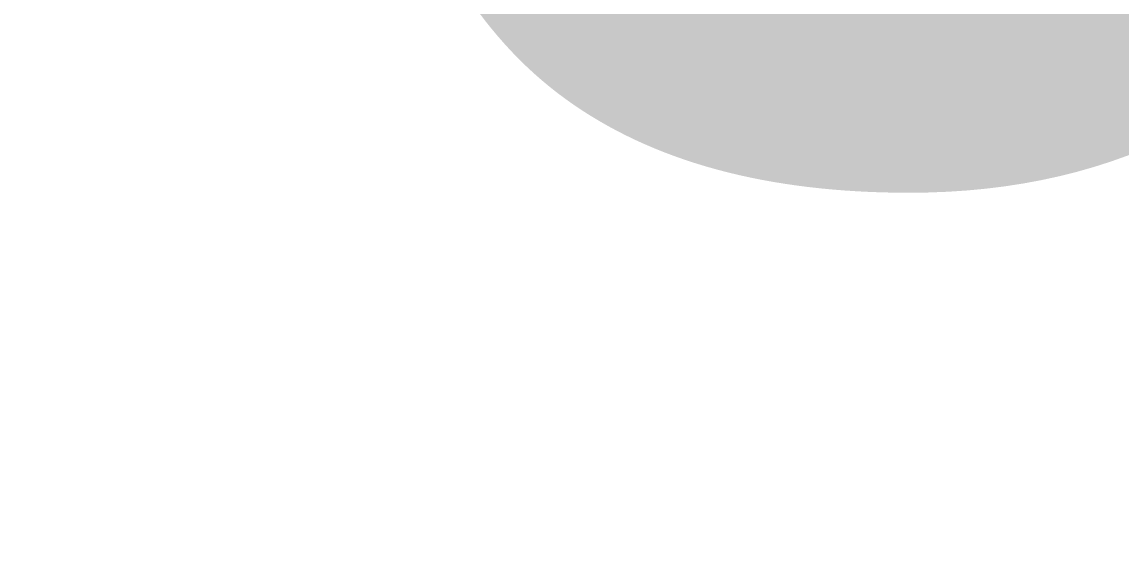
# Model space of a CAD drawing. Header units: millimetres. Extents: x -176651 to 424033, y -469666 to 486614.
# Drawn here: x 104603 to 105335, y 95664 to 96022 of the extents above; entities that cross this region are included whole.
import ezdxf

# ---------------------------------------------------------------- set-up
doc = ezdxf.new("R2010")
doc.units = ezdxf.units.MM
doc.linetypes.add('1625_East Villa$0$DASHED', pattern=[0.75, 0.5, -0.25])
for name, color, linetype in [('1625_East Villa$0$ad-Elevation 10', 8, 'Continuous'), ('1625_East Villa$0$ad-Furniture', 8, 'Continuous'), ('Site Levels$0$ad-Lvl-Plinth', 30, 'Continuous')]:
    doc.layers.add(name, color=color, linetype=linetype)
doc.layers.add('1625_East Villa$0$ad-Landscape', color=8, linetype='Continuous', lineweight=35)
doc.styles.add('Site Levels$0$Sections_The woods Site plan_Entrances$0$Standard', font='arial.ttf')

# ---------------------------------------------------------------- blocks, each defined once
blk = doc.blocks.new('1625_East Villa$0$A$C279134A6')
at = {"layer": '1625_East Villa$0$ad-Landscape', "linetype": 'Continuous'}
for p, q in [((333.14, 760.24), (359.9, 815.03)), ((313.08, 712.49), (317.12, 804.75)), ((185.45, 683.31), (169.64, 750.19)), ((637.12, 613.59), (707.23, 661.45)), ((657.8, 621.49), (724.68, 637.3)), ((542.66, 463.81), (637.12, 613.59)), ((734.74, 473.8), (789.53, 447.04))]:
    blk.add_line(p, q, dxfattribs=at)
for points in [[(431.16, 819.12), (431.03, 819.65), (430.9, 820.18), (430.78, 820.7), (430.69, 821.21), (430.61, 821.7), (430.56, 822.19), (430.53, 822.67), (430.54, 823.13), (430.59, 823.58), (430.68, 824.02), (430.83, 824.46), (431.06, 824.89), (431.36, 825.33), (431.77, 825.78), (432.28, 826.24), (432.91, 826.71), (433.68, 827.21), (434.64, 827.74), (435.84, 828.33), (437.34, 828.97), (439.19, 829.69), (441.45, 830.5), (444.18, 831.41), (447.42, 832.44)], [(431.16, 819.12), (432.34, 818.3), (433.34, 817.65), (434.21, 817.15), (434.94, 816.8), (435.58, 816.56), (436.14, 816.41), (436.64, 816.34), (437.11, 816.33), (437.56, 816.36), (438, 816.44), (438.44, 816.58), (438.88, 816.78), (439.33, 817.08), (439.79, 817.46), (440.27, 817.96), (440.77, 818.57), (441.3, 819.33), (441.87, 820.26), (442.51, 821.42), (443.23, 822.87), (444.07, 824.64), (445.03, 826.8), (446.14, 829.38), (447.42, 832.44)], [(300.11, 802.13), (299.97, 802.67), (299.85, 803.19), (299.73, 803.71), (299.63, 804.22), (299.56, 804.72), (299.51, 805.2), (299.48, 805.68), (299.49, 806.14), (299.53, 806.59), (299.63, 807.03), (299.78, 807.47), (300, 807.9), (300.31, 808.34), (300.72, 808.79), (301.23, 809.25), (301.86, 809.72), (302.63, 810.22), (303.59, 810.76), (304.79, 811.34), (306.29, 811.98), (308.14, 812.7), (310.4, 813.51), (313.12, 814.42), (316.37, 815.45)], [(300.11, 802.13), (301.29, 801.31), (302.29, 800.66), (303.15, 800.16), (303.89, 799.81), (304.53, 799.57), (305.09, 799.42), (305.59, 799.36), (306.05, 799.34), (306.5, 799.37), (306.95, 799.45), (307.39, 799.59), (307.83, 799.8), (308.28, 800.09), (308.74, 800.48), (309.22, 800.97), (309.72, 801.59), (310.24, 802.34), (310.82, 803.27), (311.45, 804.43), (312.18, 805.88), (313.01, 807.65), (313.98, 809.81), (315.09, 812.39), (316.37, 815.45)], [(361.29, 795.78), (361.16, 796.32), (361.03, 796.84), (360.91, 797.36), (360.82, 797.87), (360.74, 798.37), (360.69, 798.85), (360.66, 799.33), (360.67, 799.79), (360.72, 800.24), (360.81, 800.68), (360.96, 801.12), (361.19, 801.55), (361.49, 801.99), (361.9, 802.44), (362.41, 802.9), (363.04, 803.37), (363.81, 803.87), (364.77, 804.41), (365.97, 804.99), (367.47, 805.63), (369.32, 806.35), (371.58, 807.16), (374.31, 808.07), (377.55, 809.1)], [(361.29, 795.78), (362.47, 794.96), (363.47, 794.31), (364.33, 793.81), (365.07, 793.46), (365.71, 793.22), (366.27, 793.07), (366.77, 793.01), (367.24, 792.99), (367.69, 793.02), (368.13, 793.1), (368.57, 793.24), (369.01, 793.45), (369.46, 793.74), (369.92, 794.13), (370.4, 794.62), (370.9, 795.24), (371.43, 795.99), (372, 796.92), (372.64, 798.08), (373.36, 799.53), (374.2, 801.3), (375.16, 803.46), (376.27, 806.04), (377.55, 809.1)], [(497.76, 775.48), (497.62, 776.02), (497.49, 776.54), (497.38, 777.06), (497.28, 777.57), (497.21, 778.07), (497.15, 778.55), (497.13, 779.03), (497.14, 779.49), (497.18, 779.94), (497.28, 780.38), (497.43, 780.82), (497.65, 781.25), (497.96, 781.69), (498.36, 782.14), (498.88, 782.6), (499.51, 783.07), (500.28, 783.57), (501.24, 784.11), (502.44, 784.69), (503.94, 785.33), (505.79, 786.05), (508.05, 786.86), (510.77, 787.78), (514.02, 788.81)], [(497.76, 775.48), (498.94, 774.66), (499.94, 774.01), (500.8, 773.52), (501.54, 773.16), (502.18, 772.92), (502.74, 772.77), (503.24, 772.71), (503.7, 772.69), (504.15, 772.72), (504.6, 772.8), (505.04, 772.94), (505.48, 773.15), (505.93, 773.44), (506.39, 773.83), (506.87, 774.32), (507.37, 774.94), (507.89, 775.69), (508.47, 776.62), (509.1, 777.79), (509.83, 779.23), (510.66, 781), (511.63, 783.16), (512.74, 785.74), (514.02, 788.81)], [(570.36, 752.3), (570.89, 752.43), (571.42, 752.56), (571.94, 752.68), (572.44, 752.77), (572.94, 752.85), (573.43, 752.9), (573.9, 752.93), (574.37, 752.92), (574.82, 752.87), (575.26, 752.78), (575.69, 752.63), (576.13, 752.4), (576.57, 752.1), (577.01, 751.69), (577.47, 751.18), (577.95, 750.55), (578.45, 749.78), (578.98, 748.82), (579.56, 747.62), (580.21, 746.12), (580.93, 744.27), (581.74, 742.01), (582.65, 739.28), (583.68, 736.04)], [(570.36, 752.3), (569.53, 751.12), (568.88, 750.11), (568.39, 749.25), (568.03, 748.52), (567.79, 747.88), (567.65, 747.32), (567.58, 746.82), (567.57, 746.35), (567.6, 745.9), (567.68, 745.46), (567.81, 745.02), (568.02, 744.57), (568.31, 744.13), (568.7, 743.66), (569.2, 743.19), (569.81, 742.69), (570.56, 742.16), (571.5, 741.59), (572.66, 740.95), (574.1, 740.23), (575.88, 739.39), (578.03, 738.43), (580.62, 737.32), (583.68, 736.04)], [(254.35, 734.17), (253.55, 732.32), (252.94, 730.75), (252.51, 729.42), (252.23, 728.3), (252.08, 727.36), (252.04, 726.55), (252.09, 725.84), (252.21, 725.19), (252.38, 724.58), (252.61, 723.99), (252.92, 723.43), (253.34, 722.88), (253.87, 722.34), (254.53, 721.82), (255.35, 721.3)], [(254.35, 734.17), (255.04, 734.52), (255.73, 734.84), (256.41, 735.15), (257.08, 735.43), (257.75, 735.67), (258.4, 735.88), (259.05, 736.05), (259.69, 736.17), (260.32, 736.24), (260.96, 736.24), (261.6, 736.15), (262.26, 735.97), (262.95, 735.67), (263.68, 735.24), (264.46, 734.67), (265.3, 733.94), (266.2, 733.02), (267.19, 731.86), (268.28, 730.41), (269.48, 728.59), (270.81, 726.34), (272.3, 723.61), (273.95, 720.32), (275.78, 716.42)], [(457.88, 740.61), (457.08, 738.75), (456.48, 737.18), (456.04, 735.86), (455.76, 734.74), (455.61, 733.79), (455.58, 732.98), (455.62, 732.28), (455.74, 731.63), (455.91, 731.02), (456.14, 730.43), (456.46, 729.86), (456.87, 729.31), (457.4, 728.77), (458.07, 728.25), (458.89, 727.74), (459.88, 727.23), (461.06, 726.72), (462.48, 726.21), (464.21, 725.69), (466.3, 725.16), (468.79, 724.62), (471.75, 724.06), (475.24, 723.47), (479.31, 722.85)], [(457.88, 740.61), (458.58, 740.95), (459.27, 741.28), (459.94, 741.58), (460.62, 741.86), (461.28, 742.11), (461.94, 742.32), (462.58, 742.49), (463.22, 742.61), (463.86, 742.68), (464.49, 742.67), (465.13, 742.59), (465.8, 742.4), (466.49, 742.11), (467.22, 741.68), (468, 741.11), (468.83, 740.37), (469.74, 739.46), (470.72, 738.3), (471.81, 736.84), (473.01, 735.02), (474.35, 732.78), (475.83, 730.04), (477.48, 726.75), (479.31, 722.85)], [(631.15, 722.27), (630.32, 721.09), (629.67, 720.08), (629.18, 719.22), (628.82, 718.49), (628.58, 717.85), (628.44, 717.29), (628.37, 716.79), (628.36, 716.32), (628.39, 715.87), (628.46, 715.43), (628.6, 714.99), (628.81, 714.54), (629.1, 714.1), (629.49, 713.63), (629.98, 713.16), (630.6, 712.66), (631.35, 712.13), (632.28, 711.56), (633.45, 710.92), (634.89, 710.2), (636.67, 709.36), (638.82, 708.4), (641.4, 707.29), (644.47, 706.01)], [(631.15, 722.27), (631.68, 722.4), (632.2, 722.53), (632.72, 722.65), (633.23, 722.74), (633.73, 722.82), (634.22, 722.87), (634.69, 722.9), (635.15, 722.89), (635.6, 722.84), (636.04, 722.75), (636.48, 722.6), (636.92, 722.37), (637.35, 722.07), (637.8, 721.66), (638.26, 721.15), (638.74, 720.52), (639.24, 719.75), (639.77, 718.79), (640.35, 717.59), (640.99, 716.09), (641.71, 714.24), (642.52, 711.98), (643.44, 709.25), (644.47, 706.01)], [(558.44, 705.13), (556.59, 705.93), (555.02, 706.53), (553.69, 706.97), (552.57, 707.25), (551.63, 707.4), (550.82, 707.44), (550.11, 707.39), (549.46, 707.27), (548.85, 707.1), (548.26, 706.87), (547.69, 706.55), (547.14, 706.14), (546.61, 705.61), (546.08, 704.94), (545.57, 704.12), (545.06, 703.14), (544.55, 701.95), (544.04, 700.53), (543.52, 698.8), (543, 696.72), (542.45, 694.22), (541.89, 691.26), (541.3, 687.77), (540.68, 683.7)], [(558.44, 705.13), (558.78, 704.43), (559.11, 703.75), (559.41, 703.07), (559.69, 702.39), (559.94, 701.73), (560.15, 701.07), (560.32, 700.43), (560.44, 699.79), (560.51, 699.15), (560.51, 698.52), (560.42, 697.88), (560.24, 697.21), (559.94, 696.52), (559.51, 695.79), (558.94, 695.01), (558.2, 694.18), (557.29, 693.27), (556.13, 692.29), (554.68, 691.2), (552.86, 690), (550.61, 688.66), (547.87, 687.18), (544.59, 685.53), (540.68, 683.7)], [(403.22, 695.44), (402.42, 693.59), (401.81, 692.02), (401.38, 690.69), (401.1, 689.57), (400.95, 688.63), (400.91, 687.82), (400.96, 687.11), (401.08, 686.46), (401.25, 685.85), (401.48, 685.26), (401.8, 684.69), (402.21, 684.14), (402.74, 683.61), (403.41, 683.09), (404.23, 682.57), (405.21, 682.06), (406.4, 681.55), (407.82, 681.04), (409.55, 680.53), (411.63, 680), (414.13, 679.45), (417.09, 678.89), (420.58, 678.3), (424.65, 677.69)], [(403.22, 695.44), (403.92, 695.78), (404.6, 696.11), (405.28, 696.42), (405.95, 696.7), (406.62, 696.94), (407.27, 697.15), (407.92, 697.32), (408.56, 697.44), (409.19, 697.51), (409.83, 697.51), (410.47, 697.42), (411.13, 697.24), (411.83, 696.94), (412.56, 696.51), (413.34, 695.94), (414.17, 695.21), (415.08, 694.29), (416.06, 693.13), (417.15, 691.68), (418.35, 689.86), (419.69, 687.61), (421.17, 684.87), (422.82, 681.59), (424.65, 677.69)], [(679.4, 672.59), (678.57, 671.41), (677.92, 670.41), (677.43, 669.54), (677.07, 668.81), (676.83, 668.17), (676.69, 667.61), (676.62, 667.11), (676.61, 666.64), (676.64, 666.19), (676.72, 665.75), (676.85, 665.31), (677.06, 664.87), (677.35, 664.42), (677.74, 663.96), (678.24, 663.48), (678.85, 662.98), (679.6, 662.45), (680.54, 661.88), (681.7, 661.24), (683.14, 660.52), (684.92, 659.68), (687.07, 658.72), (689.66, 657.61), (692.72, 656.33)], [(679.4, 672.59), (679.93, 672.72), (680.46, 672.85), (680.97, 672.97), (681.48, 673.06), (681.98, 673.14), (682.47, 673.19), (682.94, 673.22), (683.41, 673.21), (683.86, 673.16), (684.3, 673.07), (684.73, 672.92), (685.17, 672.69), (685.61, 672.39), (686.05, 671.98), (686.51, 671.47), (686.99, 670.84), (687.49, 670.07), (688.02, 669.11), (688.6, 667.91), (689.25, 666.41), (689.97, 664.56), (690.78, 662.3), (691.69, 659.57), (692.72, 656.33)], [(358.2, 591.72), (320.98, 610.4), (291.74, 627.48), (269.52, 642.02), (253.38, 653.1), (242.35, 659.78), (235.49, 661.13), (231.84, 656.23), (230.45, 644.14)], [(611.57, 603.57), (609.72, 604.37), (608.15, 604.98), (606.82, 605.41), (605.7, 605.69), (604.76, 605.84), (603.95, 605.88), (603.24, 605.83), (602.59, 605.72), (601.98, 605.55), (601.39, 605.31), (600.82, 605), (600.27, 604.58), (599.74, 604.05), (599.22, 603.39), (598.7, 602.57), (598.19, 601.58), (597.68, 600.4), (597.17, 598.97), (596.66, 597.25), (596.13, 595.16), (595.58, 592.67), (595.02, 589.7), (594.43, 586.21), (593.82, 582.15)], [(611.57, 603.57), (611.91, 602.88), (612.24, 602.19), (612.55, 601.51), (612.83, 600.84), (613.07, 600.18), (613.28, 599.52), (613.45, 598.87), (613.57, 598.23), (613.64, 597.6), (613.64, 596.97), (613.55, 596.32), (613.37, 595.66), (613.07, 594.97), (612.64, 594.24), (612.07, 593.46), (611.34, 592.62), (610.42, 591.72), (609.26, 590.73), (607.81, 589.65), (605.99, 588.44), (603.74, 587.11), (601, 585.62), (597.72, 583.98), (593.82, 582.15)], [(736.1, 602.26), (735.27, 601.09), (734.62, 600.08), (734.13, 599.22), (733.77, 598.48), (733.53, 597.85), (733.39, 597.29), (733.32, 596.79), (733.31, 596.32), (733.33, 595.87), (733.41, 595.43), (733.55, 594.98), (733.76, 594.54), (734.05, 594.09), (734.44, 593.63), (734.93, 593.15), (735.55, 592.66), (736.3, 592.13), (737.23, 591.56), (738.4, 590.92), (739.84, 590.19), (741.61, 589.36), (743.77, 588.4), (746.35, 587.29), (749.42, 586.01)], [(736.1, 602.26), (736.63, 602.4), (737.15, 602.53), (737.67, 602.64), (738.18, 602.74), (738.68, 602.82), (739.16, 602.87), (739.64, 602.89), (740.1, 602.88), (740.55, 602.84), (740.99, 602.75), (741.43, 602.59), (741.86, 602.37), (742.3, 602.06), (742.75, 601.66), (743.21, 601.15), (743.69, 600.52), (744.18, 599.75), (744.72, 598.79), (745.3, 597.59), (745.94, 596.09), (746.66, 594.24), (747.47, 591.98), (748.39, 589.25), (749.42, 586.01)], [(356.89, 469.03), (326.61, 591.55)], [(382.56, 486.75), (357.78, 591.94)], [(566.22, 448.74), (584.9, 485.96), (601.98, 515.2), (616.52, 537.42), (627.59, 553.56), (634.27, 564.59), (635.63, 571.45), (630.72, 575.1), (618.63, 576.49)], [(708.67, 552.59), (706.81, 553.39), (705.24, 554), (703.92, 554.43), (702.8, 554.71), (701.85, 554.86), (701.04, 554.9), (700.34, 554.85), (699.69, 554.73), (699.08, 554.56), (698.49, 554.33), (697.92, 554.01), (697.37, 553.6), (696.83, 553.07), (696.31, 552.4), (695.8, 551.59), (695.29, 550.6), (694.78, 549.41), (694.27, 547.99), (693.75, 546.26), (693.22, 544.18), (692.68, 541.68), (692.12, 538.72), (691.53, 535.23), (690.91, 531.16)], [(708.67, 552.59), (709.01, 551.89), (709.34, 551.21), (709.64, 550.53), (709.92, 549.86), (710.17, 549.19), (710.38, 548.54), (710.55, 547.89), (710.67, 547.25), (710.74, 546.62), (710.73, 545.98), (710.65, 545.34), (710.46, 544.68), (710.17, 543.98), (709.74, 543.25), (709.17, 542.47), (708.43, 541.64), (707.51, 540.73), (706.36, 539.75), (704.9, 538.66), (703.08, 537.46), (700.84, 536.12), (698.1, 534.64), (694.81, 532.99), (690.91, 531.16)], [(776.63, 506.83), (775.8, 505.65), (775.15, 504.65), (774.66, 503.78), (774.3, 503.05), (774.06, 502.41), (773.92, 501.85), (773.85, 501.35), (773.84, 500.88), (773.87, 500.43), (773.94, 499.99), (774.08, 499.55), (774.29, 499.11), (774.58, 498.66), (774.97, 498.2), (775.47, 497.72), (776.08, 497.22), (776.83, 496.69), (777.76, 496.12), (778.93, 495.48), (780.37, 494.76), (782.15, 493.92), (784.3, 492.96), (786.89, 491.85), (789.95, 490.57)], [(776.63, 506.83), (777.16, 506.96), (777.69, 507.09), (778.2, 507.21), (778.71, 507.3), (779.21, 507.38), (779.7, 507.43), (780.17, 507.46), (780.64, 507.45), (781.09, 507.4), (781.53, 507.31), (781.96, 507.16), (782.4, 506.93), (782.84, 506.63), (783.28, 506.22), (783.74, 505.71), (784.22, 505.08), (784.72, 504.31), (785.25, 503.35), (785.83, 502.15), (786.48, 500.65), (787.2, 498.8), (788.01, 496.54), (788.92, 493.81), (789.95, 490.57)], [(382.56, 486.75), (413.24, 465.34), (442.58, 452.51), (473.75, 454.34), (542.66, 463.81)], [(344.62, 430.21), (349.05, 432.35), (350.89, 452.51), (356.89, 469.03)], [(733.97, 470.35), (732.12, 471.15), (730.55, 471.76), (729.22, 472.19), (728.1, 472.47), (727.16, 472.62), (726.35, 472.66), (725.64, 472.61), (724.99, 472.49), (724.38, 472.32), (723.79, 472.09), (723.22, 471.78), (722.67, 471.36), (722.14, 470.83), (721.61, 470.17), (721.1, 469.35), (720.59, 468.36), (720.08, 467.18), (719.57, 465.75), (719.05, 464.02), (718.53, 461.94), (717.98, 459.44), (717.42, 456.48), (716.83, 452.99), (716.21, 448.92)], [(733.97, 470.35), (734.31, 469.66), (734.64, 468.97), (734.94, 468.29), (735.22, 467.62), (735.47, 466.95), (735.68, 466.3), (735.85, 465.65), (735.97, 465.01), (736.04, 464.38), (736.04, 463.74), (735.95, 463.1), (735.77, 462.44), (735.47, 461.75), (735.04, 461.01), (734.47, 460.24), (733.73, 459.4), (732.82, 458.5), (731.66, 457.51), (730.21, 456.42), (728.38, 455.22), (726.14, 453.89), (723.4, 452.4), (720.12, 450.75), (716.21, 448.92)], [(566.22, 448.74), (547.11, 430.52), (522.98, 414.51), (539.77, 401.2), (587.45, 406.7), (583.78, 399.37), (477.42, 382.87), (452.99, 374.92), (462.23, 357.76), (561.78, 348.05), (554.44, 337.06), (431.57, 324.23), (433.41, 278.42), (444.41, 263.76), (497.59, 280.25), (493.92, 271.09), (462.75, 263.76), (470.08, 252.76), (492.09, 254.59), (490.26, 247.26), (449.88, 243.53)], [(669.94, 403.72), (668.08, 404.52), (666.51, 405.12), (665.19, 405.56), (664.07, 405.84), (663.12, 405.99), (662.31, 406.02), (661.6, 405.97), (660.96, 405.86), (660.35, 405.69), (659.76, 405.46), (659.19, 405.14), (658.64, 404.73), (658.1, 404.2), (657.58, 403.53), (657.06, 402.71), (656.55, 401.72)], [(669.94, 403.72), (670.28, 403.02), (670.61, 402.33), (670.91, 401.66), (671.19, 400.98), (671.44, 400.32), (671.65, 399.66)]]:
    blk.add_lwpolyline(points, dxfattribs=at)
for centre, radius, start, end in [((389.86, 679.23), 155.43, 120.80412, 186.68563), ((-673.29, 960.82), 1020.98, 340.94432, 351.65172), ((99.95, 772.98), 295.58, 344.65268, 7.94044), ((346.5, 833.1), 89.05, 306.61054, 345.04548), ((695.56, 561.69), 338.69, 133.19447, 174.91323), ((374.9, 895.99), 147.38, 288.81653, 320.50333), ((141.27, 1090.56), 464.83, 301.6227, 321.10353), ((172.14, 733.76), 67.87, 351.75756, 43.68018), ((418.22, 805.84), 154.97, 347.08107, 348.0944), ((128.18, 673.55), 110.38, 14.28758, 54.1159), ((705.58, 739.92), 139.86, 167.08107, 227.74147), ((645.48, 738.56), 50.42, 158.55305, 230.17001), ((732.49, 664.75), 124.35, 143.68534, 211.3784), ((635.68, 723.57), 59.23, 245.04444, 321.65457), ((648.05, 678.76), 110.38, 284.28758, 324.1159), ((708.25, 634.8), 67.87, 261.75756, 313.68018), ((653.72, 417.08), 155.43, 30.80412, 96.68563), ((935.31, 1480.23), 1020.98, 250.94432, 261.65172), ((751.75, 192.15), 360.52, 132.1856, 164.96928), ((442.71, 379.18), 78.47, 99.97071, 183.81406), ((503.62, 343.37), 119.5, 115.95201, 184.58182), ((590, 286.65), 198.75, 121.55064, 171.51321), ((536.19, 111.38), 338.69, 65.90923, 84.91323), ((1065.05, 665.67), 464.83, 211.6227, 231.10353), ((747.47, 706.98), 295.58, 254.65268, 277.94044), ((807.6, 460.44), 89.05, 216.61054, 255.04548)]:
    blk.add_arc(centre, radius, start, end, dxfattribs=at)
blk = doc.blocks.new('1625_East Villa$0$zw$DAD3')
at = {"transparency": 33554610}
h = blk.add_hatch(dxfattribs=at)
h.set_pattern_fill('DOTS', color=35, scale=20, angle=360)
h.set_pattern_definition([(360, (-800139.518, 271344.397), (15.875, 31.75), [0, -31.75])])
h.paths.add_polyline_path([(450, -2530), (2915, -2530), (2915, -450), (450, -450)])
at = {"layer": '1625_East Villa$0$ad-Elevation 10', "linetype": '1625_East Villa$0$DASHED'}
for points in [[(2193.33, 0), (2193.33, -2980)], [(2293.33, 0), (2293.33, -2980)], [(0, -2036.67), (3365, -2036.67)]]:
    blk.add_lwpolyline(points, dxfattribs=at)
at = {"layer": '1625_East Villa$0$ad-Landscape', "rotation": 180}
for p, xscale, yscale, zscale in [((2275.27, -1690.68), -0.5272785422807036, 0.5272785422807036, 0.5272785422807036), ((1775.58, -1779.13), -0.7689692653037794, 0.7689692653037794, 0.7689692653037794)]:
    blk.add_blockref('1625_East Villa$0$A$C279134A6', p, dxfattribs=dict(at, xscale=xscale, yscale=yscale, zscale=zscale))
blk = doc.blocks.new('1625_East Villa$0$zw$D46D')
at = {"layer": '1625_East Villa$0$ad-Furniture'}
blk.add_blockref('1625_East Villa$0$zw$DAD3', (3610, 8185), dxfattribs=at)
blk = doc.blocks.new('1625_East Villa')
at = {"layer": '1625_East Villa$0$ad-Furniture'}
blk.add_blockref('1625_East Villa$0$zw$D46D', (0, 0), dxfattribs=at)
blk = doc.blocks.new("All Plot's Villa Plans")
at = {"ltscale": 5, "rotation": 352.4703876422526}
blk.add_blockref('1625_East Villa', (98223.07, 90749.46), dxfattribs=at)
blk = doc.blocks.new('Site Levels$0$zw$63CD')
at = {"layer": 'Site Levels$0$ad-Lvl-Plinth', "insert": (112442.65, -2866.63), "char_height": 1269.9849, "width": 5416.267, "attachment_point": 5, "style": 'Site Levels$0$Sections_The woods Site plan_Entrances$0$Standard', "bg_fill": 19, "box_fill_scale": 1.5, "bg_fill_color": 257, "bg_fill_transparency": 0}
blk.add_mtext('\\pxt4;499.19', dxfattribs=at)
blk = doc.blocks.new('Site Levels')
at = {"layer": 'Site Levels$0$ad-Lvl-Plinth', "ltscale": 5}
blk.add_blockref('Site Levels$0$zw$63CD', (-5982.94, 99418.55), dxfattribs=at)

msp = doc.modelspace()

# ---------------------------------------------------------------- block references
at = {"ltscale": 5}
msp.add_blockref("All Plot's Villa Plans", (0, 0), dxfattribs=at)

# ---------------------------------------------------------------- next in the draw order: block references
msp.add_blockref('Site Levels', (0, 0), dxfattribs=at)

doc.saveas('drawing.dxf')
